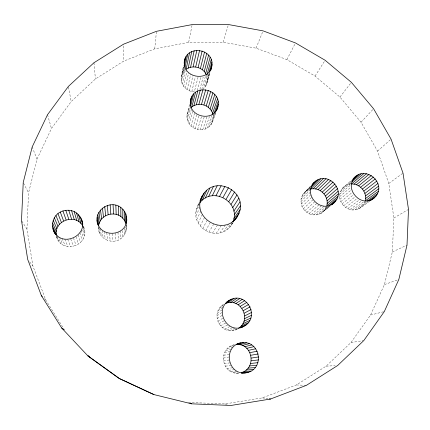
<?xml version="1.0" encoding="UTF-8"?>
<svg xmlns="http://www.w3.org/2000/svg" width="430" height="430" viewBox="0 0 430 430"><rect width="100%" height="100%" fill="white"/><g stroke="black" fill="none" stroke-linecap="round" stroke-linejoin="round"><path stroke-width="0.32" stroke-dasharray="2.15 1.61" d="M233.205 222.31C220.273 247.003 184.282 225.97 199.348 202.519M98.545 227.33C97.631 239.51 114.584 246.03 122.566 237.124L122.582 229.179M64.704 330.208L45.8 300.07L32.852 265.853L26.95 229.072L28.536 192.93L36.98 159.175L51.455 128.516L71.181 101.587L95.417 78.975L123.474 61.221L123.534 44.193M122.566 237.124L124.211 235.135L124.313 227.083M124.211 235.135L125.453 232.877L125.571 227.223M125.453 232.877L126.248 230.421L126.382 225.309M126.248 230.421L126.63 225.212M188.464 402.415L225.024 403.937L262.381 397.884L296.421 384.947L326.123 366.166L350.971 342.549L370.542 315.056L384.441 284.585L392.332 251.975L393.88 218.005L388.795 183.481L377.54 151.134L361.017 122.217L339.958 97.072L315.034 76.067L286.88 59.614L256.065 48.165L223.154 42.221L188.673 42.35L154.741 48.843L123.474 61.221M215.339 112.676L212.248 122.781L209.421 126.565L205.25 129.075L202.767 129.72L200.138 129.892L195.177 128.817L191.011 126.124L189.361 124.275L187.222 119.793L186.975 114.805L189.673 103.818M198.026 77.239L194.322 91.939C190.167 91.746 186.168 89.687 183.648 86.365C178.826 80.206 182.556 72.197 183.567 65.473M369.87 201.03C364.022 204.959 357.894 211.877 350.036 209.539C345.983 208.421 342.543 205.47 340.796 201.649C337.211 194.505 342.07 184.701 350.246 184.115M330.493 205.728L321.102 213.296L316.367 214.903L311.277 214.57L308.912 213.71L304.832 210.813L302 206.626L301.188 204.153L301.043 199.052L302.758 194.553L310.783 185.975M154.741 48.843L156.407 31.949M56.201 236.194C61.85 255.931 92.197 244.686 83.291 225.96M238.795 373.143C221.504 375.175 217.344 347.999 234.436 344.747M237.424 329.063C221.434 337.77 208.319 312.572 224.132 304.031M207.878 73.251L203.535 88.725L206.346 85.027L209.695 72.88M181.293 77.061L183.556 66.36M181.159 79.48L183.68 66.693M188.673 42.35L192.183 24.591M181.901 74.788L182.938 72.708L183.975 67.489M181.53 81.958L184.577 66.731M182.938 72.708L184.362 70.864L184.895 68.241M182.379 84.275L185.599 68.531M183.648 86.365L186.937 70.73M185.276 88.188L188.652 72.643M187.217 89.698L190.7 74.234M189.41 90.854L193.005 75.449M191.796 91.611L195.365 76.895M186.84 117.266L189.695 105.737M187.222 119.793L190.576 106.457M188.082 122.152L191.64 108.301M186.975 114.805L187.582 112.483L190.06 108.468M197.262 90.51L200.762 77.088M189.361 124.275L192.995 110.537M199.912 89.246L203.18 77.083M191.011 126.124L194.731 112.483M201.788 89.483L205.852 74.718M192.968 127.651L196.795 114.09M207.513 80.491L207.378 78.034L208.647 73.562M205.126 87.005L208.84 73.944M206.346 85.027L209.937 72.514M207.152 82.84L210.05 72.761M195.177 128.817L199.128 115.321M223.154 42.221L228.459 24.548M197.59 129.575L201.665 116.121M200.138 129.892L204.352 116.46M202.767 129.72L207.12 116.288M205.25 129.075L209.738 115.611M207.48 128.006L212.087 114.493M209.421 126.565L213.909 113.601M211.023 124.802L215.591 111.762M212.248 122.781L215.774 112.773M365.237 200.88L363.216 205.137L359.722 208.276M323.054 211.877L325.924 208.088L326.762 205.83M256.065 48.165L263.079 30.869M196.693 208.754L199.525 202.315M195.989 212.264L200.074 203.084M195.989 215.957L200.074 206.97M196.725 219.655L200.858 210.867M198.133 223.057L202.347 214.452M200.133 226.089L204.46 217.644M286.88 59.614L295.491 42.946M231.319 224.954L232.657 222.364M202.637 228.679L207.104 220.38M205.572 230.776L210.205 222.589M208.851 232.313L213.662 224.213M212.393 233.232L217.403 225.186M315.034 76.067L325.128 60.259M216.113 233.469L221.326 225.438M198.036 205.502L199.966 202.584M219.886 232.974L225.304 224.922M223.38 231.791L228.615 224.224M226.492 230.007L231.877 222.353M229.158 227.701L232.85 222.503M339.958 97.072L351.375 82.334M361.017 122.217L373.589 108.752M304.209 192.672L310.53 186.496M302.758 194.553L310.68 186.502M306.004 191.097L308.106 189.888L309.933 188.034M301.688 196.703L310.96 187.329M301.043 199.052L310.756 189.334M300.866 201.557L310.573 191.968M301.188 204.153L310.922 194.699M302 206.626L311.782 197.3M303.231 208.856L313.088 199.649M304.832 210.813L314.776 201.708M306.746 212.441L316.797 203.428M377.54 151.134L391.058 139.126M308.912 213.71L319.082 204.766M184.362 70.864L185.249 70.09M311.277 214.57L321.57 205.674M342.834 187.813L351.735 180.143M341.42 189.684L352.235 180.39M348.983 184.271L351.014 182.54M340.388 191.812L352.138 181.782M313.782 214.984L324.209 206.11M339.775 194.14L351.504 184.228M316.367 214.903L326.929 206.029M325.924 208.088L327.429 206.835M339.625 196.623L351.353 186.84M318.861 214.323L329.557 205.422M324.671 210.125L329.165 206.395M321.102 213.296L329.342 206.475M339.974 199.197L351.729 189.549M340.796 201.649L352.6 192.124M342.038 203.863L353.917 194.457M343.635 205.803L355.605 196.499M345.543 207.421L357.615 198.203M347.693 208.684L359.883 199.531M350.036 209.539L362.35 200.434M352.509 209.947L364.957 200.864M388.795 183.481L403.012 173.107M221.079 306.418L223.621 304.574M355.062 209.867L367.639 200.788M357.523 209.297L368.107 201.708M219.413 308.391L222.912 305.886M218.134 310.654L223.568 306.837M217.284 313.142L222.675 309.466M216.908 315.803L222.283 312.277M217.059 318.576L222.444 315.201M217.736 321.274L223.159 318.05M393.88 218.005L408.5 209.399M218.875 323.72L224.374 320.635M220.429 325.87L226.013 322.909M222.331 327.687L228.029 324.827M224.525 329.111L230.346 326.332M392.332 251.975L407.006 245.132M226.954 330.106L232.909 327.386M229.555 330.627L235.656 327.94M232.264 330.632L236.247 328.923M234.963 330.095L237.876 328.859M384.441 284.585L398.836 279.457M308.106 189.888L309.879 189.291M231.834 345.548L234.339 344.812M229.496 346.822L232.56 345.935M227.47 348.499L232.883 346.983M225.788 350.525L231.711 348.956M370.542 315.056L383.689 311.723M224.498 352.842L230.356 351.407M223.648 355.384L229.459 354.094M223.277 358.104L229.072 356.964M223.428 360.931L229.238 359.958M350.971 342.549L363.151 340.667M224.116 363.678L229.964 362.861M225.272 366.172L231.189 365.495M226.841 368.36L232.856 367.811M228.765 370.198L234.887 369.752M230.98 371.638L236.607 371.316M326.123 366.166L335.099 365.65M233.431 372.638L237.269 372.461M236.054 373.154L239.327 373.02M296.421 384.947L306.38 385.35M262.381 397.884L267.976 398.685M225.024 403.937L228.007 404.694M44.467 298.716L45.8 300.07M29.675 261.875L32.852 265.853M21.839 221.101L26.95 229.072M82.84 226.137L84.447 230.458M23.521 183.046L28.536 192.93M206.217 74.535L207.378 78.034M56.798 236.65L59.023 241.44M57.297 235.645L60.807 243.326M59.534 237.258L62.925 244.847M62.06 238.435L65.317 245.965M64.812 239.139L67.913 246.626M67.72 239.316L70.665 246.793M32.196 146.926L36.98 159.175M56.663 236.758L57.62 239.236M70.692 238.935L73.482 246.428M73.471 238.026L76.105 245.562M75.959 236.65L78.459 244.256M78.126 234.877L80.501 242.574M79.905 232.759L82.189 240.564M47.531 114.697L51.455 128.516M81.259 230.362L83.468 238.29M82.807 230.227L84.302 235.807M212.957 114.423L213.42 118.148M83.329 228.126L84.645 233.178M83.259 226.056L83.726 227.878M68.499 87.091L71.181 101.587M98.201 226.718L98.986 231.34M99.077 228.153L99.954 233.796M100.265 228.566L101.362 235.984M102.146 230.587L103.146 237.854M104.28 231.523L105.248 239.365M106.785 232.695L107.618 240.472M109.505 233.388L110.193 241.133M93.95 62.748L95.417 78.975M126.334 225.116L126.554 227.814M112.375 233.571L112.907 241.3M115.299 233.194L115.681 240.94M118.03 232.291L118.261 240.085M120.47 230.937L120.572 238.79"/><path stroke-width="0.64" d="M126.151 224.476L124.399 220.251L122.803 218.241L122.829 209.276C112.112 197.633 92.036 210.098 97.97 224.965M124.399 220.251L124.512 211.399L122.829 209.276M125.592 222.563L125.775 213.834L124.512 211.399M126.388 223.132L126.56 216.526L125.775 213.834M126.753 220.665L126.56 216.526M241.472 373.036C267.691 374.423 261.247 334.411 236.839 344.07M240.209 327.87C264.214 320.527 245.277 285.928 226.207 302.526M248.363 372.272L241.515 372.579C257.135 367.978 252.345 342.823 236.081 344.581M56.395 235.14C53.61 220.837 75.288 213.065 82.538 225.551C82.098 218.843 78.534 212.167 71.552 210.668C67.768 209.754 63.721 210.265 60.275 212.065C52.433 216.027 50.251 226.626 55.061 233.759M238.51 328.332C252.319 319.657 240.456 296.979 225.417 303.553L231.243 299.35M184.448 60.963C181.627 78.464 210.813 82.823 212.054 64.629C212.963 47.832 185.647 44.946 184.196 62.248M234.71 220.198C256.543 194.145 211.049 168.571 200.133 200.735M239.037 213.221L232.926 221.842C241.176 202.31 212.925 185.841 199.966 202.584M126.791 219.37C126.673 237.312 98.276 238.215 97.164 220.23M80.286 216.93C91.079 234.001 62.699 248.992 53.927 231.329M217.951 106.672C222.375 89.193 193.522 82.533 190.469 100.588C187.749 116.912 213.78 122.958 217.951 106.672L216.618 110.456M356.545 175.945C341.882 186.867 361.06 209.668 374.541 197.65C388.537 184.207 364.877 163.513 353.057 178.955M363.812 173.543L351.509 183.954C360.103 183.605 367.457 192.511 365.237 200.88L378.309 191.355M331.482 204.906C350.348 192.425 325.833 166.716 312.191 184.54M320.651 178.88L310.471 189.093C319.898 186.701 329.455 196.456 326.762 205.83L337.846 196.499M184.196 63.119L185.083 58.577M184.233 66.182L186.174 56.395M202.224 195.967C190.377 217.741 224.197 237.451 237.349 216.494M185.024 67.585L187.674 54.47M189.539 52.847L186.131 69.316C192.613 64.57 202.901 67.214 206.217 74.535M188.211 68.107L191.721 51.584M190.549 67.29L194.183 50.735M122.803 218.241C115.347 209.824 99.642 214.704 98.583 225.992L97.239 217.413M193.102 66.908L196.87 50.342M195.666 67.01L199.568 50.455M198.112 67.558L202.143 51.036M190.307 101.405L191.108 98.147M190.339 103.447L192.205 95.917M190.694 105.941L193.71 93.939M200.391 68.515L204.546 52.046M190.952 107.672L191.845 106.876L195.591 92.273M202.449 69.843L206.712 53.444M191.845 106.876L193.935 105.635L197.789 90.972M204.228 71.498L208.588 55.18M193.935 105.635L196.295 104.786L200.273 90.09M205.68 73.439L210.119 57.222M207.109 74.347L211.248 59.528M196.295 104.786L198.87 104.382L202.981 89.677M209.012 72.283L211.909 62.049M210.238 70.971L212.054 64.629M210.775 70.24L211.684 67.091M198.87 104.382L201.45 104.469L205.701 89.773M212.957 114.423C211.915 109.956 208.206 106.436 203.917 105.017L208.303 90.348M206.217 105.979L210.727 91.364M208.292 107.317L212.915 92.778M210.093 108.994L214.812 94.541M211.56 110.972L216.36 96.616M212.64 113.197L217.499 98.959M214.129 113.192L218.177 101.528M215.763 111.456L218.322 104.157M200.036 201.143L200.81 199.386M200.229 201.982L204.25 192.898M202.406 200.084L206.825 190.27M205.309 198.069L209.883 188.152M208.609 196.612L213.361 186.625M212.248 195.8L217.198 185.776M215.994 195.698L221.149 185.674M219.596 196.29L224.944 186.303M222.976 197.515L228.513 187.598M226.062 199.321L231.765 189.501M228.765 201.643L234.619 191.947M231.017 204.422L236.994 194.876M232.732 207.604L238.811 198.23M233.834 211.13L239.978 201.944M234.237 214.85L240.408 205.857M233.92 218.451L240.074 209.647M234.334 220.423L235.07 219.386M314.067 182.626C302.483 194.924 321.457 214.092 333.959 202.858M311.884 185.115L315.953 180.976M311.304 186.647L318.162 179.708M313.035 188.77L323.349 178.547M315.572 188.953L326.015 178.735M317.99 189.592L328.568 179.412M320.248 190.651L330.944 180.535M322.28 192.097L333.083 182.051M324.032 193.876L334.938 183.927M325.456 195.956L336.437 186.12M326.488 198.294L337.534 188.576M327.074 200.848L338.163 191.259M352.181 180.304L358.711 174.693M352.025 181.67L361.157 173.87M327.16 203.395L338.26 193.941M354.014 184.131L366.446 173.736M328.934 205.578L336.969 198.875M331.164 204.739L335.658 201.014M356.411 184.771L368.972 174.408M358.647 185.825L371.327 175.521M228.798 300.645C213.495 310.422 227.948 335.201 243.966 326.289M360.668 187.254L373.455 177.031M362.42 189.023L375.304 178.891M363.844 191.087L376.809 181.062M364.887 193.409L377.916 183.502M365.495 195.94L378.561 186.158M365.602 198.466L378.685 188.818M367.145 201.159L377.465 193.71M369.709 200.482L376.196 195.827M370.778 200.342L374.541 197.65M227.991 302.779L233.963 298.533M230.716 302.526L236.839 298.264M233.361 302.801L239.628 298.56M235.86 303.564L242.273 299.366M238.161 304.773L244.697 300.64M240.198 306.38L246.858 302.344M241.929 308.348L248.685 304.418M243.283 310.632L250.115 306.832M244.208 313.19L251.099 309.53M244.638 315.948L251.561 312.443M244.541 318.662L251.459 315.308M243.944 321.242L250.835 318.033M242.896 323.634L249.733 320.554M241.429 325.773L248.191 322.817M239.591 327.601L246.256 324.747M270.459 399.04L306.38 385.35L337.668 365.5L363.796 340.571L384.312 311.567L398.836 279.457L407.006 245.132L408.5 209.399L403.012 173.107L391.058 139.126L373.589 108.752L351.375 82.334L325.128 60.259L295.491 42.946L263.079 30.869L228.459 24.548L192.183 24.591L156.472 31.299L123.534 44.193L93.95 62.748L68.375 86.435L47.531 114.697L32.196 146.926L23.231 182.465L21.5 220.569L27.692 259.392L41.355 295.555L61.716 328.025L87.908 355.916L118.981 378.368L153.913 394.584L191.619 403.824L230.991 405.452L270.459 399.04L269.218 398.863M240.838 342.855C222.772 346.306 227.239 375.019 245.487 372.869M237.183 344.468L243.735 342.56M239.849 344.731L246.551 342.839M242.369 345.494L249.217 343.651M244.691 346.714L251.674 344.935M246.755 348.343L253.856 346.661M248.502 350.342L255.7 348.773M249.873 352.664L257.151 351.224M250.808 355.271L258.145 353.976M251.249 358.082L258.618 356.948M118.981 378.368L153.913 394.584M251.152 360.851L258.521 359.878M250.561 363.49L257.898 362.667M249.502 365.935L256.791 365.253M248.029 368.128L255.237 367.569M246.18 370.004L253.286 369.553M243.993 371.509L250.98 371.144M241.289 372.939L242.595 372.885M201.45 104.469L203.917 105.017M189.979 403.206L191.619 403.824M87.908 355.916L118.626 377.948M61.716 328.025L63.629 329.595M41.355 295.555L42.247 296.458M88.44 355.669L89.816 357.131M52.922 228.712L55.33 233.882M55.405 233.657L55.965 234.855M52.449 225.863L56.217 234.06M52.551 223.019L56.314 231.361M53.207 220.316L56.927 228.798M54.352 217.806L58.012 226.416M55.948 215.559L59.517 224.283M57.937 213.624L61.399 222.444M60.275 212.065L63.608 220.961M62.909 210.936L66.096 219.891M65.795 210.302L68.827 219.284M68.741 210.216L71.611 219.198M71.552 210.668L74.272 219.623M74.175 211.608L76.755 220.515M76.545 213L78.996 221.826M78.599 214.785L80.942 223.525M82.506 224.971L82.834 226.234M81.539 219.381L82.791 224.24M82.469 222.745L82.796 224.03M97.852 214.731L99.158 223.45M98.954 212.248L100.206 221.09M100.502 210.023L101.668 218.977M102.442 208.104L103.501 217.155M104.727 206.561L105.667 215.688M107.312 205.449L108.113 214.629M110.15 204.82L110.8 214.027M113.052 204.739L113.547 213.947M115.831 205.191L116.181 214.371M118.427 206.126L118.637 215.253M120.776 207.502L120.862 216.559"/></g></svg>
